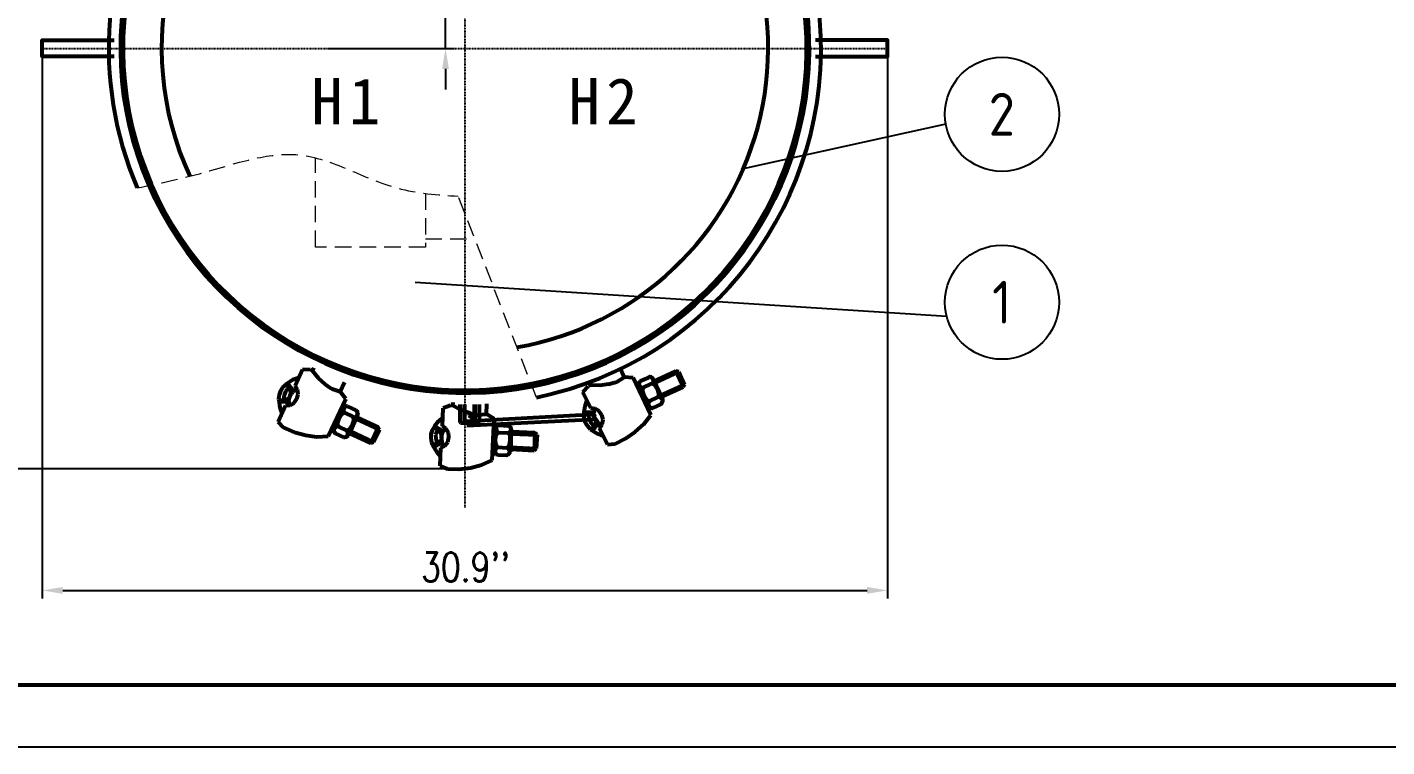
# Model space of a CAD drawing. Header units: millimetres. Extents: x 119255 to 128417, y -8474 to -5265.
# Drawn here: x 125139 to 126130, y -8474 to -7950 of the extents above; entities that cross this region are included whole.
import ezdxf
from ezdxf.enums import TextEntityAlignment as Align

# ---------------------------------------------------------------- set-up
doc = ezdxf.new("R2010")
doc.units = ezdxf.units.MM
doc.header["$LTSCALE"] = 3
for name, pattern in [('ACISOTGL', [3, 2, -1]), ('CENTER', [2, 1.25, -0.25, 0.25, -0.25]), ('DASHDOT', [0.55, 0.5, -0.025, 0, -0.025])]:
    doc.linetypes.add(name, pattern=pattern)
for name, color, linetype in [('2', 3, 'Continuous'), ('A', 3, 'Continuous'), ('C', 1, 'DASHDOT'), ('S', 254, 'Continuous')]:
    doc.layers.add(name, color=color, linetype=linetype)
doc.layers.add('标注、文本', color=3, linetype='Continuous', lineweight=25)
doc.layers.add('粗实线', color=4, linetype='Continuous', lineweight=53)
doc.styles.add('ST_WIN', font='isocp2.shx', dxfattribs={"bigfont": 'hzdxfst.shx'})
doc.styles.get("Standard").update_dxf_attribs({"font": 'txt', "bigfont": 'gbcbig.shx'})
doc.styles.add('TH_GBDIM', font='romans.shx', dxfattribs={"width": 0.8, "bigfont": 'gbcbig.shx'})
doc.dimstyles.new('TH_GBDIM1', dxfattribs={"dimscale": 3, "dimtxt": 3.5, "dimasz": 2.5, "dimexe": 2, "dimexo": 0, "dimgap": 1.5, "dimtad": 1, "dimdec": 1, "dimzin": 0, "dimdsep": 46, "dimtxsty": 'TH_GBDIM', "dimcen": 2.5, "dimclrd": 3, "dimclre": 256, "dimclrt": 2, "dimadec": 0, "dimazin": 0, "dimtfac": 0.714286, "dimtdec": 1, "dimtmove": 0, "dimatfit": 3, "dimfxl": 0, "dimtzin": 0, "dimlwd": -1, "dimlwe": -1, "dimarcsym": 0})

# ---------------------------------------------------------------- blocks, each defined once
blk = doc.blocks.new('*D17')
at = {"layer": 'Defpoints', "color": 0}
for p in [(125150.07, -7965.44), (125766.07, -7971.44), (125766.07, -8360.23)]:
    blk.add_point(p, dxfattribs=at)
at = {"layer": '标注、文本'}
for p, q in [((125150.07, -7965.44), (125150.07, -8366.23)), ((125766.07, -7971.44), (125766.07, -8366.23))]:
    blk.add_line(p, q, dxfattribs=at)
at = {"layer": '标注、文本', "color": 3}
blk.add_line((125165.07, -8360.23), (125751.07, -8360.23), dxfattribs=at)
for points in [[(125165.07, -8357.73), (125165.07, -8362.73), (125150.07, -8360.23)], [(125751.07, -8357.73), (125751.07, -8362.73), (125766.07, -8360.23)]]:
    blk.add_solid(points, dxfattribs=at)
at = {"layer": '标注、文本', "color": 2, "insert": (125458.63, -8343.23), "char_height": 21, "attachment_point": 5, "style": 'TH_GBDIM'}
blk.add_mtext("30.9''", dxfattribs=at)
blk = doc.blocks.new('*D13')
at = {"layer": 'Defpoints', "color": 0}
for p in [(125106.9, -7600.15), (125429.6, -7600.15), (125445.37, -8271.73)]:
    blk.add_point(p, dxfattribs=at)
at = {"layer": '标注、文本'}
for p, q in [((125429.6, -7600.15), (125100.9, -7600.15)), ((125445.37, -8271.73), (125100.9, -8271.73))]:
    blk.add_line(p, q, dxfattribs=at)
at = {"layer": '标注、文本', "color": 3}
blk.add_line((125106.9, -8256.73), (125106.9, -7615.15), dxfattribs=at)
for points in [[(125104.4, -7615.15), (125109.4, -7615.15), (125106.9, -7600.15)], [(125104.4, -8256.73), (125109.4, -8256.73), (125106.9, -8271.73)]]:
    blk.add_solid(points, dxfattribs=at)
at = {"layer": '标注、文本', "color": 2, "insert": (125089.9, -7925.17), "char_height": 21, "attachment_point": 5, "rotation": 90, "style": 'TH_GBDIM'}
blk.add_mtext('33.3"', dxfattribs=at)
blk = doc.blocks.new('*D15')
at = {"layer": 'Defpoints', "color": 0}
for p in [(125358.07, -7930.44), (125358.07, -7965.44), (125443.97, -7965.44)]:
    blk.add_point(p, dxfattribs=at)
at = {"layer": '标注、文本', "color": 3}
for p, q in [((125443.97, -7915.44), (125443.97, -7842.64)), ((125443.97, -7965.44), (125443.97, -7930.44)), ((125443.97, -7980.44), (125443.97, -7995.44))]:
    blk.add_line(p, q, dxfattribs=at)
at = {"layer": '标注、文本'}
for p, q in [((125358.07, -7930.44), (125449.97, -7930.44)), ((125358.07, -7965.44), (125449.97, -7965.44))]:
    blk.add_line(p, q, dxfattribs=at)
at = {"layer": '标注、文本', "color": 3}
for points in [[(125441.47, -7915.44), (125446.47, -7915.44), (125443.97, -7930.44)], [(125441.47, -7980.44), (125446.47, -7980.44), (125443.97, -7965.44)]]:
    blk.add_solid(points, dxfattribs=at)
at = {"layer": '标注、文本', "color": 2, "insert": (125428.97, -7871.54), "char_height": 21, "attachment_point": 5, "rotation": 90, "style": 'TH_GBDIM'}
blk.add_mtext('1.38', dxfattribs=at)

msp = doc.modelspace()

# ---------------------------------------------------------------- linework, layer by layer
at = {"layer": 'A'}
for centre in [(125849.42, -8013.48), (125849.42, -8150.35)]:
    msp.add_circle(centre, 41.58, dxfattribs=at)
at = {"layer": 'C', "linetype": 'CENTER', "ltscale": 0.02}
for p, q in [((125458.07, -7744.44), (125458.07, -8300)), ((125150.07, -7965.44), (125766.07, -7965.44))]:
    msp.add_line(p, q, dxfattribs=at)
at = {"layer": '标注、文本'}
for p, q in [((125808.48, -8020.73), (125660.86, -8053.29)), ((125809.16, -8160.75), (125421.76, -8135.87)), ((124627.52, -8474.14), (128416.56, -8474.14))]:
    msp.add_line(p, q, dxfattribs=at)
at = {"layer": '粗实线', "color": 8, "linetype": 'ACISOTGL', "lineweight": 0, "ltscale": 2}
for p, q in [((125349.24, -8110.14), (125349.24, -8045.26)), ((125429.35, -8071.11), (125429.35, -8110.14)), ((125510.2, -8219.65), (125453.26, -8073.13)), ((125429.35, -8110.14), (125349.24, -8110.14)), ((125429.35, -8104.09), (125465.29, -8104.09))]:
    msp.add_line(p, q, dxfattribs=at)
at = {"layer": '粗实线', "ltscale": 2}
for p, q in [((125334.34, -8211.32), (125339.69, -8199.35)), ((125345.35, -8199.7), (125339.69, -8199.35)), ((125347.01, -8200.36), (125345.68, -8199.7)), ((125347.01, -8200.36), (125348.05, -8198.2)), ((125347.01, -8200.36), (125347.01, -8200.03)), ((125351.32, -8205.7), (125347.01, -8200.36)), ((125574.08, -8204.94), (125570.94, -8198.2)), ((125596.64, -8209.15), (125613.89, -8201.06)), ((125611.72, -8200.54), (125617.2, -8212.11)), ((125613.89, -8201.06), (125611.72, -8200.54)), ((125613.89, -8201.06), (125617.98, -8210.16)), ((125329.02, -8209.31), (125329.68, -8212.97)), ((125329.02, -8209.31), (125329.36, -8209.98)), ((125332.69, -8206.99), (125329.03, -8209.31)), ((125332.01, -8213.31), (125329.36, -8209.98)), ((125337.02, -8205.34), (125332.69, -8206.99)), ((125336, -8213.98), (125334.35, -8211.32)), ((125356.31, -8210.03), (125351.32, -8205.7)), ((125356.31, -8210.03), (125359.63, -8212.36)), ((125367.28, -8215.37), (125370.42, -8208.63)), ((125547.98, -8211.66), (125544.08, -8215.77)), ((125549.56, -8210.82), (125548.19, -8211.41)), ((125549.56, -8210.82), (125548.57, -8208.63)), ((125549.56, -8210.82), (125549.31, -8210.6)), ((125556.42, -8210.94), (125549.56, -8210.82)), ((125562.94, -8209.91), (125556.42, -8210.94)), ((125562.94, -8209.91), (125566.86, -8208.86)), ((125566.86, -8208.87), (125567.8, -8208.79)), ((125567.8, -8208.79), (125568.7, -8208.24)), ((125568.7, -8208.24), (125574.08, -8204.94)), ((125580.73, -8205.32), (125574.09, -8204.94)), ((125593.45, -8232.56), (125580.73, -8205.32)), ((125582.46, -8208.95), (125583.61, -8208.62)), ((125582.96, -8209.38), (125583.86, -8208.83)), ((125583.34, -8211), (125584.49, -8210.66)), ((125583.55, -8210.74), (125584.45, -8210.19)), ((125583.61, -8208.62), (125592.87, -8228.6)), ((125583.85, -8211.43), (125584.75, -8210.88)), ((125585.44, -8207.98), (125584.62, -8209.47)), ((125584.62, -8209.47), (125585, -8211.09)), ((125585.23, -8208.24), (125584.66, -8209.94)), ((125584.66, -8209.94), (125585.51, -8211.52)), ((125585.23, -8208.24), (125584.97, -8208.03)), ((125585.66, -8207.73), (125585.23, -8208.24)), ((125585.51, -8211.52), (125586.78, -8212.59)), ((125586.13, -8207.69), (125585.66, -8207.73)), ((125586.12, -8207.69), (125591.8, -8205.08)), ((125588.19, -8212.47), (125593.87, -8209.86)), ((125592.49, -8204.78), (125591.8, -8205.08)), ((125592.49, -8204.78), (125592.23, -8204.57)), ((125592.96, -8204.74), (125592.49, -8204.78)), ((125594.15, -8204.88), (125592.49, -8204.78)), ((125594.44, -8205.56), (125592.96, -8204.74)), ((125593.87, -8209.86), (125595.41, -8208.55)), ((125595.53, -8209.95), (125593.87, -8209.86)), ((125595.21, -8206.2), (125594.15, -8204.88)), ((125595.5, -8206.89), (125594.44, -8205.56)), ((125595.21, -8206.2), (125602.37, -8220.94)), ((125595.41, -8208.55), (125595.5, -8206.89)), ((125596.8, -8211.03), (125595.53, -8209.95)), ((125598.45, -8213.72), (125596.8, -8211.03)), ((125600.94, -8217.99), (125617.98, -8210.16)), ((125617.98, -8210.16), (125617.2, -8212.11)), ((125322.68, -8222.94), (125326.01, -8220.95)), ((125326.35, -8217.96), (125326.01, -8220.95)), ((125326.01, -8220.95), (125329, -8220.96)), ((125327.35, -8215.3), (125326.35, -8217.96)), ((125329.68, -8212.98), (125327.35, -8215.3)), ((125329, -8220.96), (125330, -8219.96)), ((125329.67, -8221.96), (125329.67, -8221.62)), ((125329.67, -8221.96), (125329.67, -8221.62)), ((125329.67, -8221.62), (125330, -8221.62)), ((125329.67, -8221.96), (125329.67, -8221.62)), ((125329.67, -8221.62), (125330, -8221.62)), ((125329.67, -8221.96), (125329.99, -8225.62)), ((125329.67, -8222.29), (125329.67, -8221.96)), ((125329.67, -8222.29), (125329.67, -8221.96)), ((125329.67, -8222.29), (125329.67, -8221.96)), ((125331.34, -8215.3), (125329.68, -8212.97)), ((125331.34, -8216.64), (125330, -8219.96)), ((125330, -8220.63), (125330.34, -8219.96)), ((125330, -8220.96), (125330.34, -8219.96)), ((125330, -8220.96), (125330, -8220.63)), ((125330, -8221.62), (125330, -8220.96)), ((125330, -8221.29), (125330, -8220.96)), ((125330, -8221.62), (125330, -8221.29)), ((125330.34, -8219.3), (125330.67, -8218.3)), ((125330.34, -8219.96), (125330.67, -8218.3)), ((125330.34, -8219.96), (125330.34, -8219.3)), ((125330.67, -8218.3), (125331.67, -8216.97)), ((125330.67, -8218.3), (125331.01, -8217.63)), ((125331.01, -8217.63), (125331.67, -8216.97)), ((125331.34, -8216.64), (125331.34, -8215.3)), ((125332.34, -8215.97), (125331.67, -8216.97)), ((125331.67, -8216.97), (125332.01, -8216.31)), ((125332.67, -8214.31), (125332.01, -8213.31)), ((125332.01, -8216.31), (125332.34, -8215.97)), ((125332.34, -8215.97), (125332.34, -8215.64)), ((125332.34, -8215.64), (125332.67, -8215.64)), ((125332.34, -8215.97), (125332.34, -8215.64)), ((125332.34, -8215.97), (125332.67, -8215.64)), ((125333.01, -8214.98), (125332.67, -8214.31)), ((125332.67, -8215.64), (125332.67, -8215.31)), ((125332.67, -8215.64), (125332.67, -8215.31)), ((125335.67, -8213.32), (125333.01, -8215.31)), ((125333.01, -8215.31), (125333.01, -8214.97)), ((125333.01, -8215.31), (125333.01, -8214.98)), ((125333.66, -8223.63), (125335.66, -8220.64)), ((125335.66, -8220.64), (125336.66, -8217.31)), ((125336.66, -8217.31), (125336, -8213.98)), ((125358.56, -8247.96), (125371.26, -8220.7)), ((125359.63, -8212.36), (125360.29, -8213.03)), ((125360.29, -8213.03), (125361.29, -8213.37)), ((125361.29, -8213.37), (125367.28, -8215.37)), ((125371.26, -8220.71), (125367.28, -8215.38)), ((125549.81, -8227.56), (125544.08, -8215.77)), ((125546.95, -8221.67), (125545.43, -8226.05)), ((125585.62, -8215.53), (125586.77, -8215.19)), ((125585.91, -8216.21), (125586.81, -8215.66)), ((125587.06, -8215.87), (125585.91, -8216.21)), ((125586.78, -8212.59), (125588.19, -8212.47)), ((125587.59, -8213.7), (125587.49, -8215.37)), ((125587.49, -8215.37), (125588.45, -8218.35)), ((125588.19, -8212.47), (125587.59, -8213.7)), ((125588.45, -8218.35), (125590.1, -8221.05)), ((125588.48, -8221.42), (125589.63, -8221.08)), ((125588.52, -8221.89), (125589.42, -8221.34)), ((125588.77, -8222.1), (125589.93, -8221.77)), ((125590.1, -8221.05), (125591.37, -8222.12)), ((125593.03, -8222.21), (125598.71, -8219.6)), ((125599.41, -8216.71), (125598.45, -8213.72)), ((125598.71, -8219.6), (125599.32, -8218.37)), ((125600.37, -8219.7), (125598.71, -8219.6)), ((125599.32, -8218.37), (125599.41, -8216.71)), ((125601.65, -8220.77), (125600.37, -8219.7)), ((125602.24, -8222.13), (125601.65, -8220.77)), ((125602.28, -8222.6), (125602.37, -8220.94)), ((125321.98, -8237.58), (125327.33, -8225.61)), ((125322.68, -8222.94), (125323.34, -8227.27)), ((125323.67, -8222.94), (125322.68, -8222.94)), ((125323.34, -8227.27), (125324.66, -8231.26)), ((125323.67, -8222.94), (125327.67, -8222.62)), ((125327.33, -8225.61), (125330.66, -8225.29)), ((125327.67, -8222.62), (125328.67, -8222.62)), ((125329.67, -8222.29), (125328.67, -8222.62)), ((125330.66, -8225.29), (125333.66, -8223.63)), ((125370.58, -8225.03), (125361.23, -8244.97)), ((125367.24, -8232.34), (125366.24, -8231.67)), ((125366.24, -8231.67), (125367.24, -8232.01)), ((125366.58, -8231.01), (125367.57, -8231.68)), ((125369.24, -8231.35), (125367.91, -8232.34)), ((125368.58, -8226.36), (125369.58, -8227.02)), ((125368.58, -8227.02), (125369.58, -8227.36)), ((125368.92, -8226.36), (125369.91, -8226.69)), ((125370.57, -8231.02), (125369.24, -8231.35)), ((125370.58, -8226.36), (125369.58, -8227.69)), ((125370.25, -8226.69), (125369.58, -8228.36)), ((125369.58, -8228.36), (125369.58, -8230.02)), ((125369.58, -8230.02), (125370.57, -8231.02)), ((125369.59, -8224.36), (125370.58, -8225.03)), ((125369.59, -8225.03), (125370.58, -8225.36)), ((125371.91, -8226.03), (125370.25, -8226.69)), ((125370.57, -8231.02), (125376.22, -8233.69)), ((125372.24, -8226.03), (125370.58, -8226.36)), ((125371.91, -8226.03), (125371.91, -8225.7)), ((125372.58, -8226.03), (125371.91, -8226.03)), ((125372.91, -8226.36), (125372.58, -8226.03)), ((125372.91, -8226.36), (125378.56, -8229.04)), ((125379.22, -8229.37), (125378.56, -8229.04)), ((125379.22, -8229.37), (125379.22, -8229.04)), ((125379.56, -8229.7), (125379.22, -8229.37)), ((125380.22, -8230.7), (125379.22, -8229.37)), ((125379.55, -8233.03), (125379.89, -8231.37)), ((125379.89, -8231.37), (125379.56, -8229.7)), ((125379.88, -8232.37), (125380.22, -8230.7)), ((125441.71, -8240.55), (125442.15, -8227.45)), ((125447.52, -8225.63), (125442.15, -8227.45)), ((125449.31, -8225.62), (125447.82, -8225.51)), ((125449.31, -8225.62), (125449.18, -8225.32)), ((125449.31, -8225.62), (125449.45, -8223.22)), ((125455.32, -8228.93), (125449.31, -8225.62)), ((125454.48, -8224.88), (125454.48, -8237.91)), ((125461.57, -8231.07), (125455.32, -8228.93)), ((125457.68, -8238.11), (125457.68, -8224.94)), ((125458.07, -8237.91), (125458.07, -8224.94)), ((125459.19, -8236.86), (125551.96, -8231.98)), ((125462.27, -8231.32), (125461.07, -8232.72)), ((125461.27, -8232.12), (125461.47, -8231.72)), ((125461.47, -8231.72), (125461.87, -8231.32)), ((125461.57, -8231.07), (125465.52, -8231.98)), ((125462.07, -8231.32), (125462.27, -8231.32)), ((125462.46, -8231.52), (125462.27, -8231.32)), ((125462.27, -8231.32), (125462.46, -8231.32)), ((125462.27, -8231.32), (125462.46, -8231.32)), ((125465.06, -8233.52), (125462.27, -8231.32)), ((125462.86, -8231.72), (125462.46, -8231.52)), ((125463.06, -8232.12), (125462.86, -8231.72)), ((125465.06, -8237.91), (125465.06, -8224.95)), ((125465.46, -8238.11), (125465.46, -8224.94)), ((125465.52, -8231.98), (125466.39, -8232.35)), ((125467.44, -8232.28), (125473.74, -8231.88)), ((125468.65, -8237.91), (125468.65, -8224.88)), ((125473.74, -8231.88), (125474.11, -8224.45)), ((125479.44, -8235.32), (125473.74, -8231.88)), ((125544.85, -8230.35), (125548.08, -8232.2)), ((125544.85, -8230.35), (125545.58, -8230.52)), ((125545.43, -8226.05), (125544.86, -8230.35)), ((125549.84, -8230.63), (125545.58, -8230.52)), ((125552.92, -8228), (125549.81, -8227.56)), ((125551.03, -8230.76), (125549.84, -8230.63)), ((125551.75, -8230.94), (125551.03, -8230.76)), ((125552.01, -8231.15), (125551.75, -8230.94)), ((125552.01, -8231.15), (125551.75, -8230.94)), ((125552.05, -8231.62), (125551.79, -8231.41)), ((125552.05, -8231.62), (125551.79, -8231.41)), ((125551.83, -8231.87), (125552.05, -8231.62)), ((125552.09, -8232.09), (125551.83, -8231.87)), ((125552.09, -8232.09), (125551.83, -8231.87)), ((125552.2, -8227.83), (125552.01, -8231.15)), ((125552.09, -8232.09), (125552.05, -8231.62)), ((125555.89, -8229.64), (125552.92, -8228)), ((125557.79, -8232.55), (125555.89, -8229.64)), ((125590.8, -8226.42), (125591.69, -8225.87)), ((125590.84, -8226.88), (125591.99, -8226.55)), ((125591.09, -8227.1), (125592.24, -8226.76)), ((125591.37, -8222.12), (125593.03, -8222.21)), ((125591.68, -8228.47), (125592.58, -8227.92)), ((125591.69, -8225.87), (125593.22, -8227.15)), ((125593.03, -8222.21), (125591.71, -8223.27)), ((125591.71, -8223.27), (125591.87, -8225.14)), ((125591.72, -8228.93), (125592.87, -8228.6)), ((125591.87, -8225.14), (125592.71, -8226.72)), ((125592.71, -8226.72), (125594.2, -8227.54)), ((125593.22, -8227.15), (125595.35, -8227.21)), ((125594.2, -8227.54), (125594.67, -8227.5)), ((125594.67, -8227.5), (125594.88, -8227.25)), ((125595.35, -8227.21), (125594.88, -8227.25)), ((125595.35, -8227.21), (125601.03, -8224.59)), ((125601.03, -8224.59), (125601.24, -8224.34)), ((125601.24, -8224.34), (125601.46, -8224.09)), ((125601.46, -8224.09), (125602.28, -8222.6)), ((125601.46, -8224.09), (125601.67, -8223.83)), ((125601.67, -8223.83), (125602.24, -8222.13)), ((125321.98, -8237.58), (125325.97, -8241.58)), ((125325.97, -8241.58), (125333.62, -8244.92)), ((125364.56, -8240.65), (125363.23, -8241.98)), ((125363.57, -8237.32), (125364.57, -8237.66)), ((125363.57, -8237.66), (125364.57, -8238.33)), ((125363.91, -8236.99), (125364.9, -8237.66)), ((125366.23, -8240.99), (125364.56, -8240.65)), ((125366.24, -8235), (125365.23, -8237.99)), ((125365.23, -8237.99), (125365.23, -8239.66)), ((125365.23, -8239.66), (125366.23, -8240.99)), ((125366.23, -8240.99), (125371.88, -8243.66)), ((125367.91, -8232.34), (125366.24, -8235)), ((125379.88, -8232.37), (125373.2, -8247.33)), ((125374.54, -8242.34), (125376.21, -8239.68)), ((125376.21, -8239.68), (125377.21, -8236.69)), ((125377.22, -8235.02), (125376.22, -8233.69)), ((125376.22, -8233.69), (125378.22, -8234.03)), ((125377.21, -8236.69), (125377.22, -8235.02)), ((125378.22, -8234.03), (125379.55, -8233.03)), ((125378.55, -8235.36), (125395.83, -8243.38)), ((125394.84, -8241.38), (125389.49, -8253.01)), ((125395.83, -8243.38), (125394.84, -8241.38)), ((125438.55, -8237.16), (125436.03, -8240.7)), ((125436.03, -8240.69), (125438.02, -8243.84)), ((125436.03, -8240.69), (125436.59, -8241.18)), ((125440.3, -8243.27), (125436.59, -8241.19)), ((125441.93, -8234), (125438.55, -8237.16)), ((125444.25, -8242.39), (125441.71, -8240.55)), ((125443.69, -8241.9), (125441.98, -8244.75)), ((125454.88, -8238.11), (125454.48, -8237.91)), ((125454.88, -8238.11), (125468.45, -8238.11)), ((125457.68, -8238.11), (125458.07, -8237.91)), ((125458.07, -8237.91), (125465.06, -8237.91)), ((125459.49, -8240.18), (125553.33, -8235.52)), ((125461.07, -8232.32), (125461.27, -8232.12)), ((125461.07, -8232.72), (125461.07, -8232.32)), ((125461.07, -8232.72), (125461.27, -8232.72)), ((125461.07, -8232.92), (125461.27, -8232.92)), ((125461.27, -8232.92), (125461.67, -8233.32)), ((125461.27, -8232.92), (125465.06, -8235.91)), ((125462.07, -8233.52), (125462.27, -8233.72)), ((125462.27, -8233.72), (125462.46, -8233.72)), ((125462.46, -8233.72), (125462.67, -8233.92)), ((125462.67, -8233.92), (125462.86, -8233.92)), ((125462.86, -8233.92), (125463.06, -8234.12)), ((125463.46, -8232.32), (125463.06, -8232.12)), ((125463.06, -8234.12), (125463.26, -8234.12)), ((125463.26, -8234.12), (125463.46, -8234.32)), ((125464.06, -8232.92), (125463.46, -8232.32)), ((125463.46, -8234.32), (125463.86, -8234.32)), ((125463.86, -8234.32), (125464.06, -8234.51)), ((125464.06, -8233.12), (125464.06, -8232.92)), ((125464.26, -8233.32), (125464.06, -8233.12)), ((125464.06, -8234.51), (125464.26, -8234.51)), ((125464.46, -8233.52), (125464.26, -8233.32)), ((125464.26, -8234.51), (125464.66, -8234.12)), ((125464.46, -8233.72), (125464.46, -8233.52)), ((125464.66, -8233.92), (125464.46, -8233.72)), ((125464.66, -8234.12), (125464.66, -8233.92)), ((125465.46, -8238.11), (125465.06, -8237.91)), ((125466.39, -8232.35), (125467.44, -8232.28)), ((125468.65, -8237.91), (125468.45, -8238.11)), ((125477.96, -8265.35), (125479.44, -8235.32)), ((125479.09, -8241.56), (125480.27, -8241.8)), ((125479.27, -8239.33), (125480.44, -8239.58)), ((125480.44, -8239.58), (125479.31, -8261.58)), ((125479.4, -8241.43), (125480.45, -8241.37)), ((125479.52, -8239.95), (125480.57, -8239.88)), ((125480.94, -8240.81), (125480.52, -8242.42)), ((125482.05, -8240), (125480.76, -8241.24)), ((125480.76, -8241.24), (125480.77, -8243.03)), ((125482.36, -8239.87), (125480.94, -8240.81)), ((125482.05, -8240), (125481.93, -8239.69)), ((125482.67, -8239.75), (125482.05, -8240)), ((125483.1, -8239.93), (125482.67, -8239.75)), ((125483.1, -8239.93), (125489.35, -8240.28)), ((125490.08, -8240.34), (125489.35, -8240.28)), ((125490.08, -8240.34), (125489.96, -8240.03)), ((125490.52, -8240.52), (125490.08, -8240.34)), ((125491.51, -8241.2), (125490.08, -8240.34)), ((125491.45, -8241.94), (125490.52, -8240.52)), ((125491.83, -8242.86), (125491.51, -8241.2)), ((125548.08, -8232.2), (125548.36, -8235.48)), ((125550.94, -8232.42), (125548.08, -8232.2)), ((125548.36, -8235.48), (125549.76, -8237.95)), ((125549.76, -8237.95), (125551.83, -8240.14)), ((125551.95, -8233.28), (125550.94, -8232.42)), ((125551.22, -8243.97), (125551.83, -8240.14)), ((125551.83, -8240.14), (125553.76, -8237.85)), ((125551.86, -8243.21), (125554.18, -8239.94)), ((125551.95, -8233.28), (125553.64, -8236.44)), ((125552.13, -8232.56), (125552.09, -8232.09)), ((125552.09, -8232.09), (125552.42, -8233.24)), ((125552.42, -8233.24), (125552.13, -8232.56)), ((125552.5, -8234.18), (125552.42, -8233.24)), ((125552.8, -8234.86), (125552.42, -8233.24)), ((125552.8, -8234.86), (125552.5, -8234.18)), ((125553.35, -8235.76), (125552.8, -8234.86)), ((125553.86, -8236.19), (125552.8, -8234.86)), ((125553.86, -8236.19), (125553.35, -8235.76)), ((125553.76, -8237.85), (125553.64, -8236.44)), ((125554.15, -8236.87), (125553.86, -8236.19)), ((125554.4, -8237.08), (125553.86, -8236.19)), ((125554.4, -8237.08), (125554.15, -8236.87)), ((125554.18, -8239.94), (125554.82, -8239.17)), ((125554.91, -8237.51), (125554.4, -8237.08)), ((125554.66, -8237.3), (125554.4, -8237.08)), ((125554.91, -8237.51), (125554.66, -8237.3)), ((125554.7, -8237.77), (125554.91, -8237.51)), ((125554.7, -8237.77), (125554.91, -8237.51)), ((125554.95, -8237.98), (125554.7, -8237.77)), ((125554.95, -8237.98), (125554.7, -8237.77)), ((125554.95, -8237.98), (125554.7, -8237.77)), ((125555.21, -8238.2), (125554.82, -8239.17)), ((125554.95, -8237.98), (125557.97, -8240.09)), ((125555.21, -8238.2), (125554.95, -8237.98)), ((125555.21, -8238.2), (125554.95, -8237.98)), ((125555.21, -8238.2), (125554.95, -8237.98)), ((125556.25, -8242.12), (125558.14, -8239.36)), ((125558.8, -8236), (125557.79, -8232.55)), ((125558.14, -8239.36), (125558.8, -8236)), ((125582.22, -8244.86), (125588.35, -8239.14)), ((125588.35, -8239.14), (125593.45, -8232.56)), ((125333.62, -8244.92), (125341.93, -8247.27)), ((125341.93, -8247.27), (125350.24, -8248.28)), ((125350.24, -8248.28), (125358.56, -8247.96)), ((125360.23, -8244.31), (125361.23, -8244.97)), ((125360.57, -8243.97), (125361.56, -8244.31)), ((125361.23, -8242.31), (125362.23, -8242.98)), ((125361.23, -8242.64), (125362.23, -8243.31)), ((125361.57, -8241.98), (125362.56, -8242.32)), ((125363.23, -8241.98), (125362.56, -8243.64)), ((125362.56, -8242.32), (125362.56, -8244.31)), ((125362.56, -8243.64), (125362.89, -8245.31)), ((125362.56, -8244.31), (125363.89, -8245.98)), ((125362.89, -8245.31), (125363.22, -8245.64)), ((125363.22, -8245.64), (125363.56, -8245.64)), ((125363.89, -8245.98), (125363.56, -8245.64)), ((125363.89, -8245.98), (125369.54, -8248.65)), ((125369.54, -8248.65), (125369.87, -8248.65)), ((125369.87, -8248.65), (125370.21, -8248.65)), ((125370.2, -8248.65), (125370.54, -8248.65)), ((125370.21, -8248.65), (125371.87, -8248.32)), ((125370.54, -8248.65), (125372.2, -8247.99)), ((125371.87, -8248.32), (125373.2, -8247.33)), ((125371.88, -8243.66), (125373.21, -8243.33)), ((125372.87, -8245), (125371.88, -8243.66)), ((125372.2, -8247.99), (125372.87, -8246.66)), ((125372.87, -8246.66), (125372.87, -8245)), ((125373.21, -8243.33), (125374.54, -8242.34)), ((125374.54, -8244.33), (125391.49, -8252.35)), ((125395.83, -8243.38), (125391.49, -8252.35)), ((125438.02, -8243.84), (125436.74, -8246.87)), ((125436.74, -8246.87), (125436.81, -8249.71)), ((125436.81, -8249.71), (125437.63, -8252.61)), ((125437.62, -8252.61), (125440.4, -8251.49)), ((125440.44, -8245.37), (125438.02, -8243.84)), ((125441.29, -8243.95), (125440.3, -8243.27)), ((125440.4, -8251.49), (125440.95, -8250.19)), ((125440.94, -8246.6), (125440.44, -8245.37)), ((125440.94, -8246.6), (125440.95, -8250.19)), ((125440.94, -8248.39), (125441.37, -8246.79)), ((125440.94, -8248.39), (125441, -8247.65)), ((125441.01, -8249.45), (125440.94, -8248.39)), ((125441.26, -8250.06), (125440.94, -8248.39)), ((125441, -8247.65), (125441.37, -8246.79)), ((125441.26, -8250.06), (125441.01, -8249.45)), ((125441.2, -8250.8), (125441.26, -8250.06)), ((125441.32, -8251.11), (125441.2, -8250.8)), ((125441.32, -8251.11), (125441.26, -8250.06)), ((125441.27, -8251.85), (125441.57, -8251.73)), ((125441.27, -8251.85), (125441.57, -8251.73)), ((125441.85, -8244.44), (125441.29, -8243.95)), ((125441.57, -8251.73), (125441.32, -8251.11)), ((125441.45, -8251.42), (125441.32, -8251.11)), ((125441.61, -8245.61), (125441.37, -8246.79)), ((125441.37, -8246.79), (125441.43, -8246.05)), ((125441.43, -8246.05), (125441.61, -8245.61)), ((125441.57, -8251.73), (125441.45, -8251.42)), ((125441.48, -8245.3), (125441.79, -8245.18)), ((125441.61, -8245.61), (125441.48, -8245.3)), ((125441.61, -8245.61), (125441.48, -8245.3)), ((125441.61, -8245.61), (125441.79, -8245.18)), ((125441.79, -8245.18), (125441.67, -8244.87)), ((125441.79, -8245.18), (125441.67, -8244.87)), ((125441.98, -8244.75), (125441.85, -8244.44)), ((125441.98, -8244.75), (125441.85, -8244.44)), ((125446.12, -8245.22), (125444.25, -8242.39)), ((125445.64, -8246), (125445.34, -8246.14)), ((125445.72, -8252.21), (125446.44, -8248.68)), ((125446.44, -8248.68), (125446.12, -8245.22)), ((125478.93, -8247.37), (125479.98, -8247.3)), ((125480.11, -8247.61), (125478.93, -8247.37)), ((125478.99, -8246.63), (125480.17, -8246.87)), ((125479.34, -8242.17), (125480.39, -8242.11)), ((125480.72, -8247.36), (125480.18, -8250.45)), ((125480.18, -8250.45), (125480.38, -8253.6)), ((125481.59, -8245.94), (125480.72, -8247.36)), ((125480.77, -8243.03), (125481.39, -8244.58)), ((125481.39, -8244.58), (125482.69, -8245.13)), ((125482.69, -8245.13), (125481.59, -8245.94)), ((125482.69, -8245.13), (125488.93, -8245.47)), ((125488.93, -8245.47), (125490.91, -8245.03)), ((125490.36, -8246.33), (125488.93, -8245.47)), ((125490.98, -8247.87), (125490.36, -8246.33)), ((125490.64, -8254.11), (125491.18, -8251.02)), ((125490.91, -8245.03), (125491.77, -8243.6)), ((125491.18, -8251.02), (125490.98, -8247.87)), ((125491.83, -8242.86), (125491.28, -8259.24)), ((125491.77, -8243.6), (125491.45, -8241.94)), ((125491.72, -8246.14), (125510.75, -8247.04)), ((125509.08, -8245.57), (125508.51, -8258.36)), ((125510.75, -8247.04), (125509.07, -8245.57)), ((125510.75, -8247.04), (125510.11, -8256.99)), ((125551.86, -8243.21), (125551.22, -8243.97)), ((125551.22, -8243.97), (125554.95, -8246.25)), ((125554.95, -8246.25), (125558.86, -8247.8)), ((125561.98, -8253.91), (125556.25, -8242.12)), ((125567.61, -8253.43), (125575.08, -8249.72)), ((125575.08, -8249.72), (125582.22, -8244.86)), ((125391.49, -8252.35), (125389.49, -8253.01)), ((125435.29, -8255.71), (125437.63, -8252.61)), ((125436.22, -8255.34), (125435.29, -8255.71)), ((125435.29, -8255.71), (125437.53, -8259.47)), ((125436.22, -8255.34), (125439.79, -8253.53)), ((125437.53, -8259.47), (125440.26, -8262.67)), ((125439.79, -8253.53), (125440.72, -8253.15)), ((125440.17, -8269.53), (125440.61, -8256.43)), ((125440.61, -8256.43), (125443.57, -8254.87)), ((125441.52, -8252.47), (125440.72, -8253.15)), ((125441.39, -8252.16), (125441.27, -8251.85)), ((125441.39, -8252.16), (125441.27, -8251.85)), ((125441.39, -8252.16), (125441.27, -8251.85)), ((125441.39, -8252.16), (125443.07, -8255.43)), ((125441.52, -8252.47), (125441.39, -8252.16)), ((125441.52, -8252.47), (125441.39, -8252.16)), ((125441.52, -8252.47), (125441.39, -8252.16)), ((125443.57, -8254.87), (125445.72, -8252.21)), ((125478.13, -8261.33), (125479.31, -8261.58)), ((125478.31, -8259.11), (125479.48, -8259.35)), ((125478.31, -8260.9), (125479.36, -8260.83)), ((125478.43, -8259.41), (125479.6, -8259.66)), ((125478.49, -8258.67), (125479.54, -8258.61)), ((125478.59, -8253.61), (125479.64, -8253.54)), ((125478.72, -8253.92), (125479.89, -8254.16)), ((125478.77, -8253.17), (125479.95, -8253.42)), ((125479.54, -8258.61), (125480.29, -8260.46)), ((125480.76, -8256.32), (125480.03, -8258.05)), ((125480.03, -8258.05), (125480.04, -8259.84)), ((125480.04, -8259.84), (125480.97, -8261.26)), ((125480.29, -8260.46), (125482.15, -8261.5)), ((125480.38, -8253.6), (125481.01, -8255.14)), ((125482.43, -8256), (125480.76, -8256.32)), ((125480.97, -8261.26), (125481.4, -8261.44)), ((125481.01, -8255.14), (125482.43, -8256)), ((125481.4, -8261.44), (125481.71, -8261.32)), ((125482.15, -8261.5), (125481.71, -8261.32)), ((125482.15, -8261.5), (125488.39, -8261.84)), ((125482.43, -8256), (125488.67, -8256.34)), ((125488.39, -8261.84), (125488.7, -8261.72)), ((125488.67, -8256.34), (125489.78, -8255.54)), ((125490.1, -8257.2), (125488.67, -8256.34)), ((125488.7, -8261.72), (125489, -8261.59)), ((125489, -8261.59), (125490.42, -8260.66)), ((125489, -8261.59), (125489.31, -8261.47)), ((125489.31, -8261.47), (125490.61, -8260.23)), ((125489.78, -8255.54), (125490.64, -8254.11)), ((125490.72, -8258.75), (125490.1, -8257.2)), ((125490.42, -8260.66), (125491.28, -8259.24)), ((125490.61, -8260.23), (125490.72, -8258.75)), ((125491.39, -8255.96), (125510.11, -8256.99)), ((125510.11, -8256.99), (125508.51, -8258.36)), ((125561.98, -8253.91), (125567.61, -8253.43)), ((125440.17, -8269.53), (125445.37, -8271.73)), ((125453.71, -8271.94), (125462.29, -8270.98)), ((125462.29, -8270.98), (125470.38, -8268.78)), ((125470.38, -8268.78), (125477.96, -8265.35)), ((125445.37, -8271.73), (125453.71, -8271.94))]:
    msp.add_line(p, q, dxfattribs=at)
at = {"layer": '粗实线'}
msp.add_line((124853.06, -8429.03), (128371.45, -8429.03), dxfattribs=at)
at = {"layer": '粗实线', "ltscale": 2}
for points in [[(125202.63, -7971.44), (125150.07, -7971.44), (125150.07, -7959.44), (125202.63, -7959.44)], [(125713.51, -7971.44), (125766.07, -7971.44), (125766.07, -7959.44), (125713.51, -7959.44)]]:
    msp.add_lwpolyline(points, dxfattribs=at)
for radius, start, end in [(259.5, 92.37317, 203.07182), (259.5, 281.58888, 87.62683), (251, 125.30471, 87.5402), (249, 125.47787, 87.51889), (221, 279.88726, 121.3027), (221, 126.41276, 204.93032)]:
    msp.add_arc((125458.07, -7965.44), radius, start, end, dxfattribs=at)
at = {"layer": '粗实线', "color": 8, "linetype": 'ACISOTGL', "lineweight": 0, "ltscale": 2}
msp.add_spline([(125219.33, -8067.14), (125267.75, -8055.94), (125336.98, -8043.04), (125408.92, -8067.25), (125453.26, -8073.13)], degree=3, dxfattribs=at)
at = {"layer": '粗实线', "ltscale": 2}
for points in [[(125611.72, -8200.54), (125611.72, -8200.54), (125596.05, -8207.79), (125596.05, -8207.79)], [(125596.05, -8207.79), (125596.05, -8207.79), (125611.72, -8200.54), (125611.72, -8200.54)], [(125327.69, -8210.31), (125323.62, -8213.16), (125322.96, -8216.33), (125322.35, -8220.94)], [(125329.02, -8209.31), (125329.02, -8209.31), (125327.69, -8210.31), (125327.69, -8210.31)], [(125617.2, -8212.12), (125617.2, -8212.12), (125601.53, -8219.36), (125601.53, -8219.36)], [(125601.53, -8219.36), (125601.53, -8219.36), (125617.2, -8212.12), (125617.2, -8212.12)], [(125322.35, -8220.94), (125322.35, -8220.94), (125322.68, -8222.94), (125322.68, -8222.94)], [(125333.01, -8215.31), (125333.01, -8215.31), (125332.67, -8215.31), (125332.67, -8215.31)], [(125332.67, -8215.31), (125332.67, -8215.31), (125333.01, -8215.31), (125333.01, -8215.31)], [(125333.01, -8215.31), (125333.01, -8215.31), (125333.01, -8214.97), (125333.01, -8214.97)], [(125544.76, -8232.01), (125544.32, -8236.96), (125546.33, -8239.51), (125549.47, -8242.94)], [(125544.85, -8230.35), (125544.85, -8230.35), (125544.76, -8232.01), (125544.76, -8232.01)], [(125552.01, -8231.15), (125552.01, -8231.15), (125551.75, -8230.94), (125551.75, -8230.94)], [(125552.01, -8231.15), (125552.01, -8231.15), (125551.79, -8231.41), (125551.79, -8231.41)], [(125551.79, -8231.41), (125551.79, -8231.41), (125552.01, -8231.15), (125552.01, -8231.15)], [(125394.84, -8241.38), (125394.84, -8241.38), (125379.21, -8234.03), (125379.21, -8234.03)], [(125379.21, -8234.03), (125379.21, -8234.03), (125394.84, -8241.38), (125394.84, -8241.38)], [(125436.03, -8240.69), (125436.03, -8240.69), (125435.17, -8242.12), (125435.17, -8242.12)], [(125389.49, -8253.01), (125389.49, -8253.01), (125373.87, -8245.66), (125373.87, -8245.66)], [(125373.87, -8245.66), (125373.87, -8245.66), (125389.49, -8253.01), (125389.49, -8253.01)], [(125435.17, -8242.12), (125432.47, -8246.29), (125433.06, -8249.48), (125434.23, -8253.98)], [(125441.98, -8244.75), (125441.98, -8244.75), (125441.67, -8244.87), (125441.67, -8244.87)], [(125441.67, -8244.87), (125441.67, -8244.87), (125441.98, -8244.75), (125441.98, -8244.75)], [(125441.98, -8244.75), (125441.98, -8244.75), (125441.85, -8244.44), (125441.85, -8244.44)], [(125509.08, -8245.57), (125509.08, -8245.57), (125491.83, -8244.66), (125491.83, -8244.66)], [(125491.83, -8244.66), (125491.83, -8244.66), (125509.08, -8245.57), (125509.08, -8245.57)], [(125549.47, -8242.94), (125549.47, -8242.94), (125551.22, -8243.97), (125551.22, -8243.97)], [(125434.23, -8253.98), (125434.23, -8253.98), (125435.29, -8255.71), (125435.29, -8255.71)], [(125508.51, -8258.36), (125508.51, -8258.36), (125491.27, -8257.44), (125491.27, -8257.44)], [(125491.27, -8257.44), (125491.27, -8257.44), (125508.51, -8258.36), (125508.51, -8258.36)]]:
    msp.add_open_spline(points, degree=3, dxfattribs=at)

# ---------------------------------------------------------------- texts
at = {"layer": '2', "linetype": 'Continuous', "char_height": 33.6, "width": 106.4485, "attachment_point": 1, "line_spacing_factor": 2}
for s, insert in [('{\\fFangSong|b1|i0|c134|p49;\\T1.2;H1}', (125346.19, -7987.1)), ('{\\fFangSong|b1|i0|c134|p49;\\T1.2;H2}', (125533.62, -7987.1))]:
    msp.add_mtext(s, dxfattribs=dict(at, insert=insert))
at = {"layer": 'S', "color": 7, "style": 'ST_WIN'}
for s, p in [('2', (125849.26, -8013.48)), ('1', (125849.26, -8150.35))]:
    msp.add_text(s, height=31.18, dxfattribs=at).set_placement(p, align=Align.MIDDLE)

# ---------------------------------------------------------------- dimensions: what is measured, and where the dimension line sits
at = {"layer": '标注、文本'}
for base, p1, p2, text, picture, middle in [((125106.9, -7600.15), (125445.37, -8271.73), (125429.6, -7600.15), '33.3"', '*D13', (125106.9, -7925.17)), ((125443.97, -7965.44), (125358.07, -7930.44), (125358.07, -7965.44), '1.38', '*D15', (125443.97, -7871.54))]:
    dim = msp.add_linear_dim(base=base, p1=p1, p2=p2, angle=90, text=text, dimstyle='TH_GBDIM1', override={"dimtxt": 7, "dimasz": 5}, dxfattribs=at)
    dim.commit()
    dim.dimension.update_dxf_attribs({"geometry": picture, "text_midpoint": middle, "dimtype": 160})
dim = msp.add_linear_dim(base=(125766.07, -8360.23), p1=(125150.07, -7965.44), p2=(125766.07, -7971.44), text="30.9''", dimstyle='TH_GBDIM1', override={"dimtxt": 7, "dimasz": 5}, dxfattribs=at)
dim.commit()
dim.dimension.update_dxf_attribs({"geometry": '*D17', "text_midpoint": (125458.63, -8360.23), "dimtype": 160})

doc.saveas('drawing.dxf')
